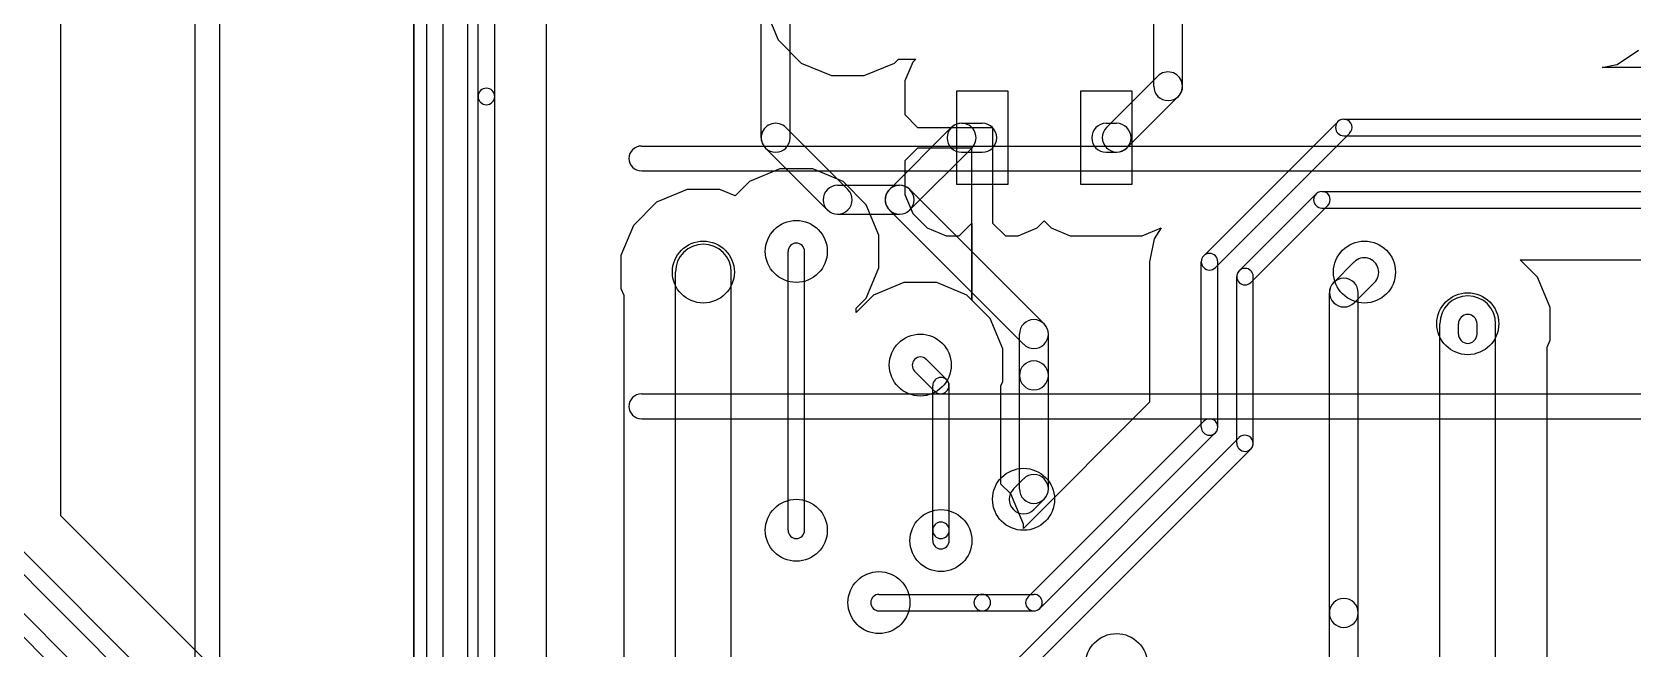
# Model space of a CAD drawing. Extents: x -29274 to 69862, y 24345 to 162744.
# Drawn here: x 39750 to 47500, y 35146 to 38132 of the extents above; entities that cross this region are included whole.
import ezdxf

# ---------------------------------------------------------------- set-up
doc = ezdxf.new("R2010")
doc.units = 0
doc.layers.add('BLACK', color=1, linetype='CONTINUOUS')

msp = doc.modelspace()

# ---------------------------------------------------------------- linework, layer by layer
at = {"layer": 'BLACK'}
for p, q in [((39890, 35790), (39890, 43650)), ((39890, 35790), (39890, 43650)), ((40540, 32942), (40540, 43120)), ((40660, 32942), (40660, 43120)), ((41740, 32942), (41740, 43120)), ((41860, 32942), (41860, 43120)), ((41599, 33429), (41599, 42090)), ((41599, 42090), (41599, 33429)), ((41599, 33429), (41599, 42090)), ((41599, 42090), (41599, 33429)), ((43280, 37620), (43280, 38620)), ((43420, 37620), (43420, 38620)), ((45180, 37870), (45180, 38370)), ((45320, 37870), (45320, 38370)), ((41660, 38320), (41660, 37820)), ((41660, 38320), (41660, 37820)), ((41910, 37820), (41910, 38320)), ((41990, 37820), (41990, 38320)), ((42240, 37820), (42240, 38320)), ((42240, 37820), (42240, 38320)), ((43301, 38241), (43362, 38094)), ((43301, 38241), (43362, 38094)), ((43362, 38094), (43474, 37982)), ((43362, 38094), (43474, 37982)), ((43474, 37982), (43620, 37921)), ((43474, 37982), (43620, 37921)), ((43779, 37921), (43926, 37982)), ((43779, 37921), (43926, 37982)), ((43926, 37982), (43944, 38000)), ((43926, 37982), (43944, 38000)), ((43944, 38000), (44028, 38000)), ((43944, 38000), (44028, 38000)), ((44014, 37986), (43976, 37895)), ((44014, 37986), (43976, 37895)), ((44028, 38000), (44014, 37986)), ((44028, 38000), (44014, 37986)), ((47351, 37960), (47422, 37974)), ((47351, 37960), (47422, 37974)), ((47422, 37974), (47423, 37974)), ((47422, 37974), (47423, 37974)), ((47423, 37974), (47526, 38044)), ((47423, 37974), (47526, 38044)), ((43620, 37921), (43779, 37921)), ((43620, 37921), (43779, 37921)), ((43976, 37895), (43976, 37796)), ((43976, 37895), (43976, 37796)), ((44951, 37670), (45200, 37919)), ((48101, 37960), (47351, 37960)), ((48101, 37960), (47351, 37960)), ((41660, 37820), (41660, 34870)), ((41660, 37820), (41660, 34870)), ((41910, 34870), (41910, 37820)), ((41990, 34870), (41990, 37820)), ((42240, 34990), (42240, 37820)), ((42240, 34990), (42240, 37820)), ((44475, 37845), (44225, 37845)), ((44225, 37845), (44225, 37395)), ((44475, 37395), (44475, 37845)), ((45075, 37845), (44825, 37845)), ((44825, 37845), (44825, 37395)), ((45050, 37571), (45299, 37820)), ((45075, 37395), (45075, 37845)), ((43976, 37796), (43975, 37732)), ((43976, 37796), (43975, 37732)), ((43699, 37370), (43400, 37669)), ((43901, 37370), (44200, 37669)), ((43975, 37732), (44037, 37670)), ((43975, 37732), (44037, 37670)), ((44037, 37670), (44250, 37670)), ((44037, 37670), (44250, 37670)), ((44250, 37690), (44350, 37690)), ((44250, 37670), (44300, 37670)), ((44250, 37670), (44300, 37670)), ((44300, 37670), (44400, 37670)), ((44300, 37670), (44400, 37670)), ((44400, 37670), (44400, 37570)), ((44400, 37670), (44400, 37570)), ((44950, 37690), (45000, 37690)), ((45422, 37049), (46071, 37698)), ((46100, 37710), (49150, 37710)), ((45479, 36992), (46128, 37641)), ((46100, 37630), (49150, 37630)), ((42700, 37580), (52228, 37580)), ((43600, 37271), (43301, 37570)), ((44037, 37570), (43975, 37508)), ((44037, 37570), (43975, 37508)), ((43975, 37508), (43976, 37444)), ((43975, 37508), (43976, 37444)), ((44000, 37271), (44299, 37570)), ((44300, 37570), (44037, 37570)), ((44300, 37570), (44037, 37570)), ((44250, 37550), (44350, 37550)), ((44300, 37207), (44300, 37570)), ((44300, 37207), (44300, 37570)), ((44400, 37570), (44400, 37520)), ((44400, 37570), (44400, 37520)), ((44400, 37520), (44400, 37207)), ((44400, 37520), (44400, 37207)), ((44950, 37550), (45000, 37550)), ((42700, 37460), (52228, 37460)), ((43371, 37469), (43224, 37408)), ((43371, 37469), (43224, 37408)), ((43530, 37469), (43371, 37469)), ((43530, 37469), (43371, 37469)), ((43676, 37408), (43530, 37469)), ((43676, 37408), (43530, 37469)), ((43976, 37444), (43976, 37345)), ((43976, 37444), (43976, 37345)), ((42921, 37369), (42774, 37308)), ((42921, 37369), (42774, 37308)), ((43080, 37369), (42921, 37369)), ((43080, 37369), (42921, 37369)), ((43154, 37339), (43080, 37369)), ((43154, 37339), (43080, 37369)), ((43224, 37408), (43154, 37339)), ((43224, 37408), (43154, 37339)), ((43650, 37390), (43950, 37390)), ((43788, 37296), (43676, 37408)), ((43788, 37296), (43676, 37408)), ((44649, 36720), (44000, 37369)), ((44225, 37395), (44475, 37395)), ((44825, 37395), (45075, 37395)), ((45994, 37360), (48050, 37360)), ((42774, 37308), (42662, 37196)), ((42774, 37308), (42662, 37196)), ((43849, 37149), (43788, 37296)), ((43849, 37149), (43788, 37296)), ((43976, 37345), (44014, 37254)), ((43976, 37345), (44014, 37254)), ((45594, 36976), (45966, 37348)), ((45650, 36920), (46022, 37292)), ((45994, 37280), (48050, 37280)), ((43650, 37250), (43950, 37250)), ((44550, 36621), (43901, 37270)), ((44014, 37254), (44084, 37184)), ((44014, 37254), (44084, 37184)), ((44238, 37145), (44300, 37207)), ((44238, 37145), (44300, 37207)), ((44300, 36834), (44300, 37207)), ((44300, 37207), (44300, 36834)), ((44300, 36834), (44300, 37207)), ((44300, 37207), (44300, 36834)), ((44400, 37207), (44462, 37145)), ((44400, 37207), (44462, 37145)), ((44616, 37184), (44650, 37218)), ((44616, 37184), (44650, 37218)), ((44650, 37218), (44684, 37184)), ((44650, 37218), (44684, 37184)), ((42662, 37196), (42601, 37050)), ((42662, 37196), (42601, 37050)), ((43849, 36990), (43849, 37149)), ((43849, 36990), (43849, 37149)), ((44084, 37184), (44176, 37146)), ((44084, 37184), (44176, 37146)), ((44176, 37146), (44238, 37145)), ((44176, 37146), (44238, 37145)), ((44462, 37145), (44524, 37146)), ((44462, 37145), (44524, 37146)), ((44524, 37146), (44616, 37184)), ((44524, 37146), (44616, 37184)), ((44684, 37184), (44775, 37146)), ((44684, 37184), (44775, 37146)), ((44775, 37146), (44874, 37146)), ((44775, 37146), (44874, 37146)), ((44874, 37146), (45124, 37146)), ((44874, 37146), (45124, 37146)), ((45124, 37146), (45216, 37184)), ((45124, 37146), (45216, 37184)), ((45182, 37131), (45160, 37020)), ((45182, 37131), (45160, 37020)), ((45216, 37184), (45182, 37131)), ((45216, 37184), (45182, 37131)), ((42601, 37050), (42601, 36891)), ((42601, 37050), (42601, 36891)), ((43410, 35720), (43410, 37070)), ((43490, 35720), (43490, 37070)), ((42865, 32470), (42865, 36970)), ((43135, 32470), (43135, 36970)), ((43788, 36844), (43849, 36990)), ((43788, 36844), (43849, 36990)), ((45160, 37020), (45160, 36340)), ((45160, 37020), (45160, 36340)), ((45410, 36220), (45410, 37020)), ((45490, 36220), (45490, 37020)), ((46051, 36920), (46150, 37019)), ((47038, 36946), (46954, 37030)), ((46954, 37030), (47776, 37030)), ((47038, 36946), (46954, 37030)), ((46954, 37030), (47776, 37030)), ((42601, 36891), (42615, 36858)), ((42601, 36891), (42615, 36858)), ((43971, 36919), (43824, 36858)), ((43971, 36919), (43824, 36858)), ((44130, 36919), (43971, 36919)), ((44130, 36919), (43971, 36919)), ((44276, 36858), (44130, 36919)), ((44276, 36858), (44130, 36919)), ((45582, 36142), (45582, 36948)), ((45662, 36142), (45662, 36948)), ((46150, 36821), (46249, 36920)), ((47099, 36799), (47038, 36946)), ((47099, 36799), (47038, 36946)), ((42615, 36858), (42615, 34794)), ((42615, 36858), (42615, 34794)), ((43824, 36858), (43740, 36774)), ((43824, 36858), (43740, 36774)), ((43740, 36796), (43788, 36844)), ((43740, 36796), (43788, 36844)), ((44300, 36834), (44276, 36858)), ((44300, 36834), (44276, 36858)), ((44388, 36746), (44300, 36834)), ((44388, 36746), (44300, 36834)), ((46030, 35320), (46030, 36870)), ((46170, 35320), (46170, 36870)), ((43740, 36774), (43740, 36796)), ((43740, 36774), (43740, 36796)), ((44449, 36599), (44388, 36746)), ((44449, 36599), (44388, 36746)), ((47099, 36640), (47099, 36799)), ((47099, 36640), (47099, 36799)), ((44530, 36470), (44530, 36670)), ((44670, 36470), (44670, 36670)), ((46565, 34170), (46565, 36720)), ((46655, 36670), (46655, 36720)), ((46745, 36670), (46745, 36720)), ((46835, 34170), (46835, 36720)), ((44449, 36440), (44449, 36599)), ((44449, 36440), (44449, 36599)), ((47085, 36607), (47099, 36640)), ((47085, 36607), (47099, 36640)), ((47085, 34283), (47085, 36607)), ((47085, 34283), (47085, 36607)), ((44079, 36548), (44178, 36449)), ((44022, 36491), (44121, 36392)), ((44440, 36420), (44449, 36440)), ((44440, 36420), (44449, 36440)), ((44530, 35920), (44530, 36470)), ((44670, 35920), (44670, 36470)), ((42700, 36380), (52228, 36380)), ((44110, 35720), (44110, 36420)), ((44190, 35720), (44190, 36420)), ((44440, 36419), (44440, 36420)), ((44440, 36419), (44440, 36420)), ((44440, 35944), (44440, 36419)), ((44440, 35944), (44440, 36419)), ((45160, 36340), (44549, 35729)), ((45160, 36340), (44549, 35729)), ((42700, 36260), (52228, 36260)), ((44572, 35398), (45422, 36248)), ((44628, 35342), (45478, 36192)), ((43822, 34399), (45593, 36170)), ((43879, 34342), (45650, 36113)), ((44550, 35969), (44501, 35920)), ((44488, 35896), (44440, 35944)), ((44488, 35896), (44440, 35944)), ((44549, 35749), (44488, 35896)), ((44549, 35749), (44488, 35896)), ((44649, 35870), (44600, 35821)), ((40936, 34744), (39890, 35790)), ((40936, 34744), (39890, 35790)), ((44549, 35729), (44549, 35749)), ((44549, 35729), (44549, 35749)), ((39628, 35698), (40778, 34548)), ((44110, 35670), (44110, 35720)), ((44190, 35670), (44190, 35720)), ((39429, 35598), (40078, 34949)), ((39572, 35642), (40722, 34492)), ((39372, 35541), (40021, 34892)), ((43850, 35410), (44350, 35410)), ((44350, 35410), (44600, 35410)), ((43850, 35330), (44350, 35330)), ((44350, 35330), (44600, 35330)), ((46030, 34520), (46030, 35320)), ((46170, 34520), (46170, 35320))]:
    msp.add_line(p, q, dxfattribs=at)
for centre in [(43450, 37070), (43000, 36970), (46200, 36970), (46700, 36720), (44050, 36520), (44550, 35870), (43450, 35720), (44150, 35670), (43850, 35370), (45000, 35070)]:
    msp.add_circle(centre, 150, dxfattribs=at)
for centre, radius, start, end in [((45249, 37869), 70, 315, 495), ((41950, 37820), 40, 360, 540), ((41950, 37820), 40, 180, 360), ((45250, 37870), 70, 180, 360), ((43350, 37620), 70, 405, 585), ((44250, 37620), 70, 90, 270), ((44250, 37620), 70, 315, 495), ((44350, 37620), 70, 270, 450), ((44950, 37620), 70, 90, 270), ((45001, 37621), 70, 135, 315), ((45000, 37620), 70, 270, 450), ((46100, 37670), 40, 90, 270), ((46100, 37670), 40, 315, 495), ((43350, 37620), 70, 180, 360), ((42700, 37520), 60, 90, 270), ((43650, 37320), 70, 90, 270), ((43650, 37320), 70, 225, 405), ((43950, 37320), 70, 405, 585), ((43950, 37320), 70, 135, 315), ((43950, 37320), 70, 270, 450), ((45994, 37320), 40, 90, 270), ((45994, 37320), 40, 315, 495), ((43000, 36970), 135, 360, 540), ((43450, 37070), 40, 360, 540), ((45450, 37020), 40, 360, 540), ((45450, 37020), 40, 135, 315), ((45622, 36948), 40, 360, 540), ((45622, 36948), 40, 135, 315), ((46199, 36969), 70, 315, 495), ((46100, 36870), 70, 360, 540), ((46101, 36871), 70, 135, 315), ((46700, 36720), 135, 360, 540), ((44600, 36670), 70, 360, 540), ((46700, 36720), 45, 360, 540), ((44600, 36670), 70, 225, 405), ((46700, 36670), 45, 180, 360), ((44051, 36519), 40, 45, 225), ((44600, 36470), 70, 360, 540), ((44150, 36420), 40, 360, 540), ((44149, 36421), 40, 225, 405), ((44600, 36470), 70, 180, 360), ((42700, 36320), 60, 90, 270), ((45450, 36220), 40, 180, 360), ((45450, 36220), 40, 315, 495), ((45622, 36142), 40, 180, 360), ((45621, 36141), 40, 315, 495), ((44600, 35920), 70, -45, 135), ((44550, 35870), 70, 135, 315), ((44600, 35920), 70, 180, 360), ((44150, 35720), 40, 360, 540), ((43450, 35720), 40, 180, 360), ((44150, 35720), 40, 180, 360), ((44150, 35670), 40, 180, 360), ((43850, 35370), 40, 90, 270), ((44350, 35370), 40, 90, 270), ((44350, 35370), 40, 270, 450), ((44600, 35370), 40, 135, 315), ((44600, 35370), 40, 270, 450), ((46100, 35320), 70, 360, 540), ((46100, 35320), 70, 180, 360)]:
    msp.add_arc(centre, radius, start, end, dxfattribs=at)

doc.saveas('drawing.dxf')
